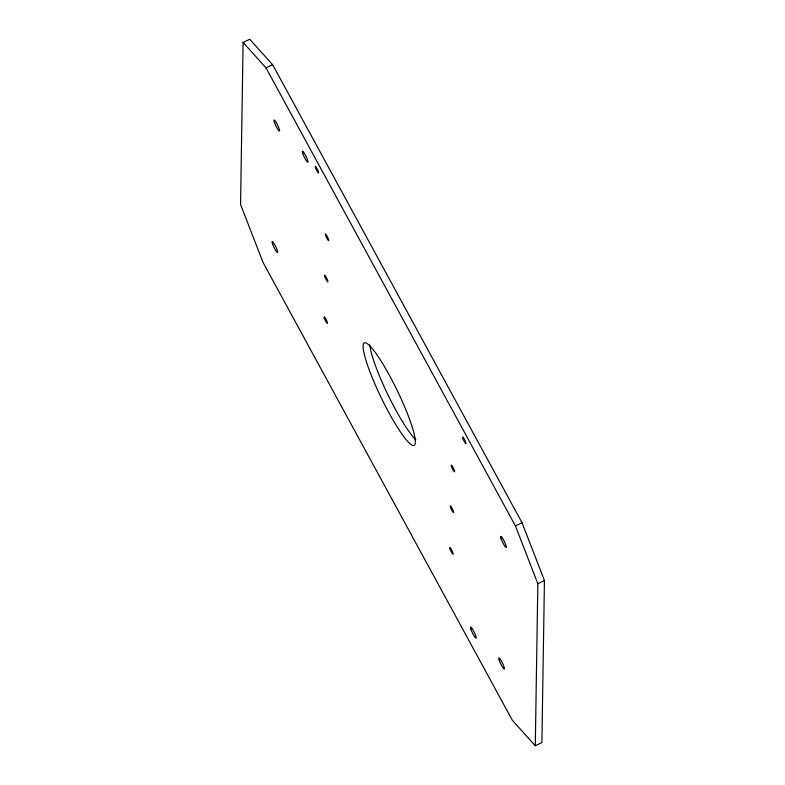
<?xml version="1.0" encoding="UTF-8"?>
<svg xmlns="http://www.w3.org/2000/svg" width="785" height="785" viewBox="0 0 785 785"><rect width="100%" height="100%" fill="white"/><g stroke="black" fill="none" stroke-linecap="round" stroke-linejoin="round"><path stroke-width="1.18" d="M243.105 42.449L240.553 204.463L262.975 262.298L512.369 720.316L535.291 745.75L541.895 742.551L544.447 580.537L522.025 522.702L272.63 64.684L249.708 39.25L243.105 42.449L266.027 67.893L515.421 525.901L537.843 583.736L535.291 745.75M266.027 67.893L272.63 64.684M515.421 525.901L522.025 522.702M537.843 583.736L544.447 580.537M415.873 439.835A56.942 8.772 64.1 0 1 387.898 394.708A56.942 8.772 64.1 0 1 369.804 344.821M470.872 629.099A6.192 0.952 64.1 0 0 475.779 638.117A6.192 0.952 64.1 0 0 473.375 630.571A6.192 0.952 64.1 0 0 470.872 629.099M302.706 153.232A6.192 0.952 64.1 0 0 307.622 162.25A6.192 0.952 64.1 0 0 305.208 154.704A6.192 0.952 64.1 0 0 302.706 153.232M501.036 538.441A6.192 0.952 64.1 0 0 505.942 547.459A6.192 0.952 64.1 0 0 503.538 539.913A6.192 0.952 64.1 0 0 501.036 538.441M272.689 244.4A6.192 0.952 64.1 0 0 277.527 252.652A6.192 0.952 64.1 0 0 274.407 244.164A6.192 0.952 64.1 0 0 272.689 244.4M462.797 438.216A3.709 0.569 64.1 0 0 465.75 443.633A3.709 0.569 64.1 0 0 464.298 439.1A3.709 0.569 64.1 0 0 462.797 438.216M315.433 167.578A3.709 0.569 64.1 0 0 318.376 172.985A3.709 0.569 64.1 0 0 316.934 168.461A3.709 0.569 64.1 0 0 315.433 167.578M366.467 361.954A56.942 8.772 64.1 0 0 411.634 444.889A56.942 8.772 64.1 0 0 389.488 375.465A56.942 8.772 64.1 0 0 366.467 361.954M449.962 548.784A3.709 0.569 64.1 0 0 452.906 554.2A3.709 0.569 64.1 0 0 451.463 549.667A3.709 0.569 64.1 0 0 449.962 548.784M324.284 317.974A3.709 0.569 64.1 0 0 327.237 323.381A3.709 0.569 64.1 0 0 325.785 318.857A3.709 0.569 64.1 0 0 324.284 317.974M324.735 276.389A3.709 0.569 64.1 0 0 327.688 281.805A3.709 0.569 64.1 0 0 326.236 277.272A3.709 0.569 64.1 0 0 324.735 276.389M451.434 466.398A3.709 0.569 64.1 0 0 454.378 471.805A3.709 0.569 64.1 0 0 452.935 467.271A3.709 0.569 64.1 0 0 451.434 466.398M325.569 235.235A3.709 0.569 64.1 0 0 328.513 240.642A3.709 0.569 64.1 0 0 327.07 236.118A3.709 0.569 64.1 0 0 325.569 235.235M450.443 507.11A3.709 0.569 64.1 0 0 453.387 512.527A3.709 0.569 64.1 0 0 451.944 507.993A3.709 0.569 64.1 0 0 450.443 507.11M274.318 122.067A6.192 0.952 64.1 0 0 279.224 131.085A6.192 0.952 64.1 0 0 276.82 123.539A6.192 0.952 64.1 0 0 274.318 122.067M499.289 660.44A6.192 0.952 64.1 0 0 504.176 669.026A6.192 0.952 64.1 0 0 501.321 660.872A6.192 0.952 64.1 0 0 499.289 660.44"/></g></svg>
